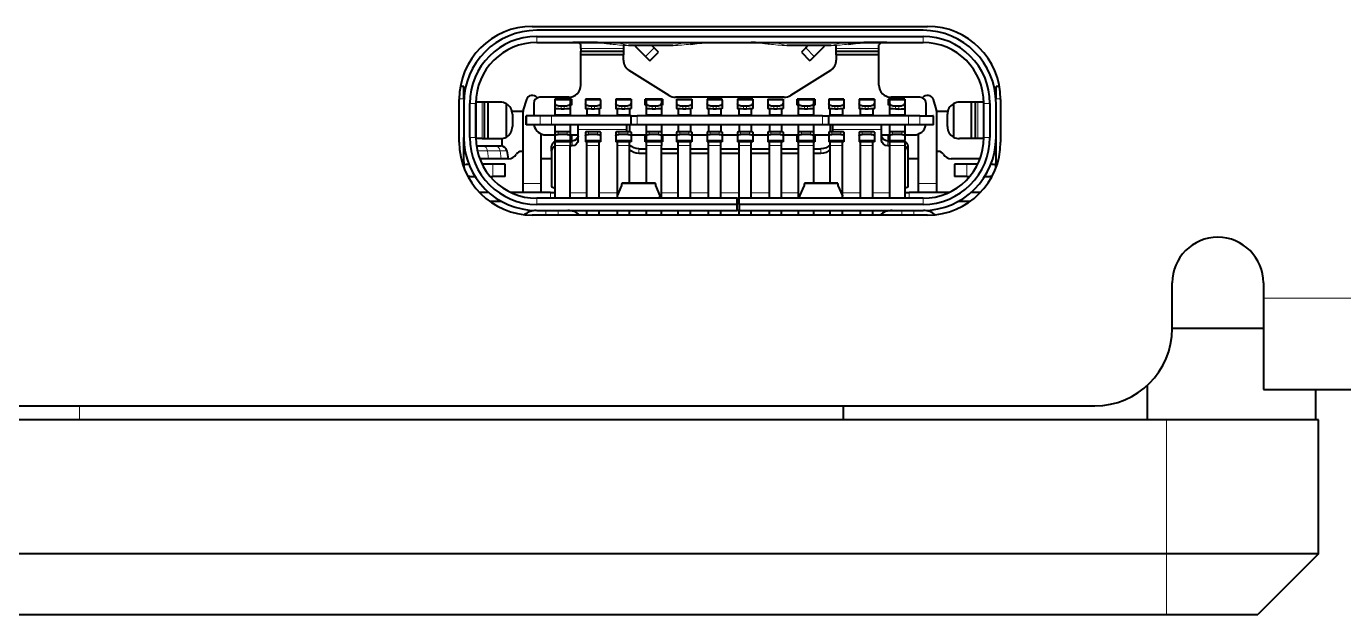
# Model space of a CAD drawing. Header units: millimetres. Extents: x 125 to 285, y 96 to 124.
# Drawn here: x 236.66 to 258.32, y 96.68 to 106.34 of the extents above; entities that cross this region are included whole.
import ezdxf

# ---------------------------------------------------------------- set-up
doc = ezdxf.new("R2010")
doc.units = ezdxf.units.MM
doc.header["$LTSCALE"] = 12.7
doc.layers.add('TANGENT_LINES', color=7, linetype='Continuous', lineweight=15)
doc.layers.add('Visible', color=7, linetype='Continuous', lineweight=40)

msp = doc.modelspace()

# ---------------------------------------------------------------- linework, layer by layer
at = {"layer": 'TANGENT_LINES'}
for p, q in [((245.051, 106.18), (245.051, 106.08)), ((251.401, 106.08), (251.401, 106.18)), ((246.476, 105.98), (245.776, 105.98)), ((246.555, 106.032), (246.365, 106.08)), ((247.486, 106.08), (246.365, 106.08)), ((247.296, 106.032), (246.555, 106.032)), ((246.838, 105.851), (246.979, 105.992)), ((247.486, 106.08), (247.296, 106.032)), ((247.486, 106.08), (247.486, 106.08)), ((247.577, 106.054), (247.578, 106.055)), ((247.577, 106.054), (247.577, 106.054)), ((249.155, 106.032), (248.965, 106.08)), ((250.086, 106.08), (248.965, 106.08)), ((249.896, 106.032), (249.155, 106.032)), ((249.472, 105.992), (249.613, 105.851)), ((250.086, 106.08), (249.896, 106.032)), ((250.676, 105.98), (249.976, 105.98)), ((250.086, 106.08), (250.086, 106.08)), ((250.177, 106.054), (250.178, 106.055)), ((250.177, 106.054), (250.177, 106.054)), ((243.851, 105.156), (243.777, 105.156)), ((244.051, 105.08), (243.951, 105.08)), ((244.151, 105.1), (244.151, 104.5)), ((245.351, 105.131), (245.601, 105.131)), ((245.451, 104.987), (245.451, 105.032)), ((245.501, 105.032), (245.501, 104.987)), ((245.851, 105.131), (246.101, 105.131)), ((245.951, 104.987), (245.951, 105.032)), ((246.001, 105.032), (246.001, 104.987)), ((246.351, 105.131), (246.601, 105.131)), ((246.451, 104.987), (246.451, 105.032)), ((246.501, 105.032), (246.501, 104.987)), ((246.851, 105.131), (247.101, 105.131)), ((246.951, 104.987), (246.951, 105.032)), ((247.001, 105.032), (247.001, 104.987)), ((247.351, 105.131), (247.601, 105.131)), ((247.451, 104.987), (247.451, 105.032)), ((247.501, 105.032), (247.501, 104.987)), ((247.851, 105.131), (248.101, 105.131)), ((247.951, 104.987), (247.951, 105.032)), ((248.001, 105.032), (248.001, 104.987)), ((248.351, 105.131), (248.601, 105.131)), ((248.451, 104.987), (248.451, 105.032)), ((248.501, 105.032), (248.501, 104.987)), ((248.851, 105.131), (249.101, 105.131)), ((248.951, 104.987), (248.951, 105.032)), ((249.001, 105.032), (249.001, 104.987)), ((249.351, 105.131), (249.601, 105.131)), ((249.451, 104.987), (249.451, 105.032)), ((249.501, 105.032), (249.501, 104.987)), ((249.851, 105.131), (250.101, 105.131)), ((249.951, 104.987), (249.951, 105.032)), ((250.001, 105.032), (250.001, 104.987)), ((250.351, 105.131), (250.601, 105.131)), ((250.451, 104.987), (250.451, 105.032)), ((250.501, 105.032), (250.501, 104.987)), ((250.851, 105.131), (251.101, 105.131)), ((250.951, 104.987), (250.951, 105.032)), ((251.001, 105.032), (251.001, 104.987)), ((252.301, 104.5), (252.301, 105.1)), ((252.501, 105.08), (252.401, 105.08)), ((252.677, 105.156), (252.601, 105.156)), ((244.89, 104.725), (244.89, 104.875)), ((245.105, 104.725), (245.105, 104.875)), ((245.291, 104.725), (245.291, 104.875)), ((245.601, 104.898), (245.351, 104.898)), ((246.076, 104.898), (245.876, 104.898)), ((246.576, 104.898), (246.376, 104.898)), ((246.701, 104.875), (246.701, 104.725)), ((247.101, 104.898), (246.851, 104.898)), ((247.576, 104.898), (247.376, 104.898)), ((248.076, 104.898), (247.876, 104.898)), ((248.576, 104.898), (248.376, 104.898)), ((249.076, 104.898), (248.876, 104.898)), ((249.601, 104.898), (249.351, 104.898)), ((249.751, 104.725), (249.751, 104.875)), ((250.076, 104.898), (249.876, 104.898)), ((250.576, 104.898), (250.376, 104.898)), ((251.101, 104.898), (250.851, 104.898)), ((251.16, 104.725), (251.16, 104.875)), ((251.346, 104.725), (251.346, 104.875)), ((251.561, 104.875), (251.561, 104.725)), ((245.401, 104.566), (245.401, 104.611)), ((245.551, 104.611), (245.551, 104.566)), ((246.531, 104.653), (245.731, 104.653)), ((245.901, 104.566), (245.901, 104.611)), ((246.051, 104.611), (246.051, 104.566)), ((246.401, 104.566), (246.401, 104.611)), ((246.551, 104.611), (246.551, 104.566)), ((246.901, 104.566), (246.901, 104.611)), ((247.051, 104.611), (247.051, 104.566)), ((247.401, 104.566), (247.401, 104.611)), ((247.551, 104.611), (247.551, 104.566)), ((247.901, 104.566), (247.901, 104.611)), ((248.051, 104.611), (248.051, 104.566)), ((248.401, 104.566), (248.401, 104.611)), ((248.551, 104.611), (248.551, 104.566)), ((248.901, 104.566), (248.901, 104.611)), ((249.051, 104.611), (249.051, 104.566)), ((249.401, 104.566), (249.401, 104.611)), ((249.551, 104.611), (249.551, 104.566)), ((249.901, 104.566), (249.901, 104.611)), ((250.721, 104.653), (249.921, 104.653)), ((250.051, 104.611), (250.051, 104.566)), ((250.401, 104.566), (250.401, 104.611)), ((250.551, 104.611), (250.551, 104.566)), ((250.901, 104.566), (250.901, 104.611)), ((251.051, 104.611), (251.051, 104.566)), ((243.951, 104.52), (244.051, 104.52)), ((245.601, 104.473), (245.351, 104.473)), ((245.601, 104.385), (245.351, 104.385)), ((245.631, 104.383), (245.631, 104.46)), ((246.101, 104.473), (245.851, 104.473)), ((246.076, 104.385), (245.876, 104.385)), ((246.601, 104.473), (246.351, 104.473)), ((246.576, 104.385), (246.376, 104.385)), ((247.101, 104.473), (246.851, 104.473)), ((247.101, 104.385), (246.851, 104.385)), ((247.601, 104.473), (247.351, 104.473)), ((247.576, 104.385), (247.376, 104.385)), ((248.101, 104.473), (247.851, 104.473)), ((248.076, 104.385), (247.876, 104.385)), ((248.601, 104.473), (248.351, 104.473)), ((248.576, 104.385), (248.376, 104.385)), ((249.101, 104.473), (248.851, 104.473)), ((249.076, 104.385), (248.876, 104.385)), ((249.601, 104.473), (249.351, 104.473)), ((249.601, 104.385), (249.351, 104.385)), ((250.101, 104.473), (249.851, 104.473)), ((250.076, 104.385), (249.876, 104.385)), ((250.601, 104.473), (250.351, 104.473)), ((250.576, 104.385), (250.376, 104.385)), ((250.821, 104.46), (250.821, 104.383)), ((251.101, 104.473), (250.851, 104.473)), ((251.101, 104.385), (250.851, 104.385)), ((252.401, 104.52), (252.501, 104.52)), ((243.871, 104.298), (243.851, 104.298)), ((244.241, 104.298), (244.085, 104.298)), ((244.449, 104.298), (244.241, 104.298)), ((244.241, 104.298), (244.257, 104.171)), ((244.561, 104.298), (244.449, 104.298)), ((244.449, 104.298), (244.464, 104.171)), ((246.731, 104.335), (246.731, 104.257)), ((249.721, 104.257), (249.721, 104.335)), ((244.331, 103.88), (244.331, 104.08)), ((252.121, 104.08), (252.121, 103.88)), ((244.826, 103.765), (245.126, 103.765)), ((246.451, 103.76), (247.001, 103.76)), ((249.451, 103.76), (250.001, 103.76)), ((251.326, 103.765), (251.626, 103.765)), ((245.051, 103.52), (245.051, 103.42)), ((245.276, 103.52), (245.276, 103.615)), ((245.601, 103.61), (245.876, 103.61)), ((246.076, 103.61), (246.376, 103.61)), ((246.376, 103.529), (247.076, 103.529)), ((247.101, 103.61), (247.376, 103.61)), ((247.576, 103.61), (247.876, 103.61)), ((248.076, 103.61), (248.376, 103.61)), ((248.576, 103.61), (248.876, 103.61)), ((249.076, 103.61), (249.351, 103.61)), ((250.076, 103.529), (249.376, 103.529)), ((250.076, 103.61), (250.376, 103.61)), ((250.576, 103.61), (250.851, 103.61)), ((251.176, 103.615), (251.176, 103.52)), ((251.401, 103.42), (251.401, 103.52)), ((245.201, 103.32), (245.201, 103.245)), ((245.401, 103.32), (245.401, 103.245)), ((245.601, 103.319), (245.581, 103.319)), ((245.876, 103.319), (246.076, 103.319)), ((246.376, 103.319), (246.576, 103.319)), ((247.101, 103.319), (246.851, 103.319)), ((247.376, 103.319), (247.576, 103.319)), ((247.876, 103.319), (248.076, 103.319)), ((248.376, 103.319), (248.576, 103.319)), ((248.876, 103.319), (249.076, 103.319)), ((249.601, 103.319), (249.351, 103.319)), ((249.876, 103.319), (250.076, 103.319)), ((250.376, 103.319), (250.576, 103.319)), ((250.87, 103.319), (250.851, 103.319)), ((251.051, 103.32), (251.051, 103.245)), ((251.251, 103.32), (251.251, 103.245)), ((244.972, 103.245), (245.201, 103.245)), ((245.201, 103.245), (245.401, 103.245)), ((245.401, 103.245), (245.758, 103.245)), ((250.693, 103.245), (251.051, 103.245)), ((251.051, 103.245), (251.251, 103.245)), ((251.251, 103.245), (251.504, 103.245)), ((264.947, 101.88), (256.997, 101.88)), ((237.532, 99.88), (237.532, 100.11)), ((255.403, 97.68), (255.403, 99.88)), ((255.403, 97.68), (255.403, 96.68))]:
    msp.add_line(p, q, dxfattribs=at)
at = {"layer": 'TANGENT_LINES', "flags": 128}
for points in [[(247.578, 106.055), (247.578, 106.055), (247.578, 106.055), (247.578, 106.055), (247.578, 106.055), (247.592, 106.068), (247.581, 106.074), (247.558, 106.077), (247.527, 106.079), (247.508, 106.079), (247.497, 106.08), (247.492, 106.08), (247.486, 106.08)], [(250.178, 106.055), (250.178, 106.055), (250.178, 106.055), (250.178, 106.055), (250.178, 106.055), (250.192, 106.068), (250.181, 106.074), (250.158, 106.077), (250.127, 106.079), (250.108, 106.079), (250.097, 106.08), (250.092, 106.08), (250.086, 106.08)]]:
    msp.add_lwpolyline(points, dxfattribs=at)
at = {"layer": 'TANGENT_LINES'}
for centre, major_axis, ratio, start_param, end_param in [((246.555, 107.731), (-0.412, -1.649), 0.994165, 0.078483, 0.24636), ((245.33, 106.339), (1.23, -0.309), 0.004145, 6.266743, 6.374704), ((248.519, 106.338), (1.228, 0.308), 0.004155, 3.049975, 3.158135), ((249.155, 107.731), (-0.412, -1.649), 0.994165, 0.078483, 0.24636), ((247.93, 106.339), (1.23, -0.309), 0.004145, 6.266743, 6.374704), ((251.119, 106.338), (1.228, 0.308), 0.004155, 3.049975, 3.158135)]:
    msp.add_ellipse(centre, major_axis=major_axis, ratio=ratio, start_param=start_param, end_param=end_param, dxfattribs=at)
at = {"layer": 'TANGENT_LINES', "extrusion": (0, 0, -1)}
for centre, major_axis, ratio, start_param, end_param in [((246.365, 104.28), (0, 1.8), 0.000023, 6.256876, 6.283185), ((247.296, 107.731), (0.421, -1.647), 0.994155, 0.083534, 0.25141), ((247.877, 104.28), (0, 1.8), 0.998707, 6.116018, 6.283184), ((248.965, 104.28), (0, 1.8), 0.000023, 6.256876, 6.283185), ((249.896, 107.731), (0.421, -1.647), 0.994155, 0.083534, 0.25141), ((250.477, 104.28), (0, 1.8), 0.998707, 6.116018, 6.283184), ((244.172, 104.28), (0, 0.1), 0.707107, 0, 1.396263), ((244.379, 104.28), (0, 0.1), 0.707107, 0, 1.396263)]:
    msp.add_ellipse(centre, major_axis=major_axis, ratio=ratio, start_param=start_param, end_param=end_param, dxfattribs=at)
at = {"layer": 'TANGENT_LINES'}
for points in [[(246.365, 106.08), (246.363, 106.08), (246.358, 106.08), (246.351, 106.08), (246.34, 106.079), (246.326, 106.079), (246.305, 106.078), (246.293, 106.077), (246.283, 106.076), (246.278, 106.075), (246.274, 106.075), (246.27, 106.074), (246.266, 106.073), (246.263, 106.072), (246.261, 106.07), (246.26, 106.069), (246.258, 106.068), (246.259, 106.063), (246.264, 106.059), (246.27, 106.057), (246.273, 106.055)], [(248.965, 106.08), (248.963, 106.08), (248.958, 106.08), (248.951, 106.08), (248.94, 106.079), (248.926, 106.079), (248.905, 106.078), (248.893, 106.077), (248.883, 106.076), (248.878, 106.075), (248.874, 106.075), (248.87, 106.074), (248.866, 106.073), (248.863, 106.072), (248.861, 106.07), (248.86, 106.069), (248.858, 106.068), (248.859, 106.063), (248.864, 106.059), (248.87, 106.057), (248.873, 106.055)]]:
    msp.add_open_spline(points, degree=3, knots=[0, 0, 0, 0, 0.059442, 0.116138, 0.18753, 0.270523, 0.372751, 0.450492, 0.51718, 0.566552, 0.613187, 0.656948, 0.699791, 0.738866, 0.774029, 0.805349, 0.833548, 0.876236, 0.931335, 1, 1, 1, 1], dxfattribs=at)
at = {"layer": 'Visible'}
for p, q in [((244.977, 106.345), (251.477, 106.345)), ((251.401, 106.28), (245.051, 106.28)), ((245.051, 106.18), (251.401, 106.18)), ((245.051, 106.08), (251.401, 106.08)), ((246.025, 106.079), (245.657, 106.079)), ((245.776, 105.98), (245.776, 106.044)), ((245.776, 105.98), (245.776, 105.937)), ((245.776, 105.937), (246.476, 105.937)), ((245.776, 105.877), (245.776, 105.937)), ((246.273, 106.055), (246.274, 106.054)), ((246.476, 106.039), (246.476, 105.98)), ((246.476, 105.98), (246.476, 105.937)), ((246.476, 105.937), (246.476, 105.877)), ((247.291, 106.03), (246.56, 106.03)), ((246.667, 106.022), (246.838, 105.851)), ((246.908, 105.78), (247.05, 105.922)), ((246.979, 105.992), (246.941, 106.03)), ((247.05, 105.922), (246.979, 105.992)), ((247.578, 106.055), (247.577, 106.054)), ((248.873, 106.055), (248.874, 106.054)), ((249.891, 106.03), (249.16, 106.03)), ((249.472, 105.992), (249.401, 105.922)), ((249.401, 105.922), (249.543, 105.78)), ((249.51, 106.03), (249.472, 105.992)), ((249.613, 105.851), (249.784, 106.022)), ((249.976, 105.98), (249.976, 106.038)), ((249.976, 105.937), (249.976, 105.98)), ((249.976, 105.877), (249.976, 105.937)), ((249.976, 105.937), (250.676, 105.937)), ((250.178, 106.055), (250.177, 106.054)), ((250.794, 106.079), (250.429, 106.079)), ((250.676, 105.98), (250.676, 106.044)), ((250.676, 105.937), (250.676, 105.98)), ((250.676, 105.877), (250.676, 105.937)), ((246.476, 105.877), (245.776, 105.877)), ((245.776, 105.38), (245.776, 105.877)), ((246.476, 105.791), (246.476, 105.877)), ((246.838, 105.851), (246.908, 105.78)), ((249.613, 105.851), (249.543, 105.78)), ((249.976, 105.877), (249.976, 105.791)), ((250.676, 105.877), (249.976, 105.877)), ((250.676, 105.38), (250.676, 105.877)), ((247.227, 105.211), (246.57, 105.621)), ((249.882, 105.621), (249.224, 105.211)), ((243.851, 105.356), (243.796, 105.356)), ((243.851, 105.156), (243.851, 105.356)), ((252.658, 105.356), (252.601, 105.356)), ((252.601, 105.156), (252.601, 105.356)), ((243.777, 104.445), (243.777, 105.145)), ((243.851, 105.08), (243.851, 104.52)), ((243.951, 104.52), (243.951, 105.08)), ((244.051, 105.1), (244.051, 104.5)), ((244.051, 105.1), (244.051, 105.1)), ((244.151, 105.1), (244.051, 105.1)), ((244.051, 104.52), (244.051, 105.08)), ((244.194, 105.1), (244.151, 105.1)), ((244.254, 105.1), (244.194, 105.1)), ((244.194, 104.5), (244.194, 105.1)), ((244.451, 105.1), (244.254, 105.1)), ((244.254, 104.5), (244.254, 105.1)), ((244.551, 104.527), (244.551, 105.073)), ((244.88, 105.141), (244.83, 104.974)), ((245.001, 105.08), (245.001, 104.875)), ((245.576, 105.18), (245.101, 105.18)), ((245.601, 105.15), (245.351, 105.15)), ((245.351, 105.15), (245.351, 105.131)), ((245.351, 105.131), (245.351, 105.075)), ((245.351, 105.075), (245.351, 104.993)), ((245.501, 105.032), (245.451, 105.032)), ((245.621, 105.15), (245.601, 105.15)), ((245.601, 105.131), (245.601, 105.15)), ((245.601, 105.131), (245.601, 105.075)), ((245.601, 105.075), (245.601, 104.993)), ((245.621, 105.05), (245.601, 105.05)), ((245.621, 105.15), (245.621, 105.05)), ((246.101, 105.15), (245.851, 105.15)), ((245.851, 105.15), (245.851, 105.131)), ((245.851, 105.131), (245.851, 105.075)), ((245.851, 105.075), (245.851, 104.993)), ((246.001, 105.032), (245.951, 105.032)), ((246.101, 105.131), (246.101, 105.15)), ((246.101, 105.131), (246.101, 105.075)), ((246.101, 105.075), (246.101, 104.993)), ((246.601, 105.15), (246.351, 105.15)), ((246.351, 105.15), (246.351, 105.131)), ((246.351, 105.131), (246.351, 105.075)), ((246.351, 105.075), (246.351, 104.993)), ((246.501, 105.032), (246.451, 105.032)), ((246.601, 105.15), (246.601, 105.131)), ((246.601, 105.131), (246.601, 105.075)), ((246.601, 105.075), (246.601, 104.993)), ((246.831, 105.05), (246.831, 105.15)), ((246.851, 105.15), (246.831, 105.15)), ((246.851, 105.05), (246.831, 105.05)), ((247.101, 105.15), (246.851, 105.15)), ((246.851, 105.15), (246.851, 105.131)), ((246.851, 105.131), (246.851, 105.075)), ((246.851, 105.075), (246.851, 104.993)), ((247.001, 105.032), (246.951, 105.032)), ((247.121, 105.15), (247.101, 105.15)), ((247.101, 105.131), (247.101, 105.15)), ((247.101, 105.131), (247.101, 105.075)), ((247.101, 105.075), (247.101, 104.993)), ((247.121, 105.05), (247.101, 105.05)), ((247.121, 105.15), (247.121, 105.05)), ((249.118, 105.18), (247.333, 105.18)), ((247.351, 105.15), (247.601, 105.15)), ((247.351, 105.15), (247.351, 105.131)), ((247.351, 105.131), (247.351, 105.075)), ((247.351, 105.075), (247.351, 104.993)), ((247.501, 105.032), (247.451, 105.032)), ((247.601, 105.15), (247.601, 105.131)), ((247.601, 105.131), (247.601, 105.075)), ((247.601, 105.075), (247.601, 104.993)), ((248.101, 105.15), (247.851, 105.15)), ((247.851, 105.15), (247.851, 105.131)), ((247.851, 105.131), (247.851, 105.075)), ((247.851, 105.075), (247.851, 104.993)), ((248.001, 105.032), (247.951, 105.032)), ((248.101, 105.131), (248.101, 105.15)), ((248.101, 105.131), (248.101, 105.075)), ((248.101, 105.075), (248.101, 104.993)), ((248.601, 105.15), (248.351, 105.15)), ((248.351, 105.15), (248.351, 105.131)), ((248.351, 105.131), (248.351, 105.075)), ((248.351, 105.075), (248.351, 104.993)), ((248.501, 105.032), (248.451, 105.032)), ((248.601, 105.15), (248.601, 105.131)), ((248.601, 105.131), (248.601, 105.075)), ((248.601, 105.075), (248.601, 104.993)), ((248.851, 105.15), (249.101, 105.15)), ((248.851, 105.15), (248.851, 105.131)), ((248.851, 105.131), (248.851, 105.075)), ((248.851, 105.075), (248.851, 104.993)), ((249.001, 105.032), (248.951, 105.032)), ((249.101, 105.15), (249.101, 105.131)), ((249.101, 105.131), (249.101, 105.075)), ((249.101, 105.075), (249.101, 104.993)), ((249.331, 105.05), (249.331, 105.15)), ((249.351, 105.15), (249.331, 105.15)), ((249.351, 105.05), (249.331, 105.05)), ((249.601, 105.15), (249.351, 105.15)), ((249.351, 105.15), (249.351, 105.131)), ((249.351, 105.131), (249.351, 105.075)), ((249.351, 105.075), (249.351, 104.993)), ((249.501, 105.032), (249.451, 105.032)), ((249.621, 105.15), (249.601, 105.15)), ((249.601, 105.131), (249.601, 105.15)), ((249.601, 105.131), (249.601, 105.075)), ((249.601, 105.075), (249.601, 104.993)), ((249.621, 105.05), (249.601, 105.05)), ((249.621, 105.15), (249.621, 105.05)), ((250.101, 105.15), (249.851, 105.15)), ((249.851, 105.15), (249.851, 105.131)), ((249.851, 105.131), (249.851, 105.075)), ((249.851, 105.075), (249.851, 104.993)), ((250.001, 105.032), (249.951, 105.032)), ((250.101, 105.15), (250.101, 105.131)), ((250.101, 105.131), (250.101, 105.075)), ((250.101, 105.075), (250.101, 104.993)), ((250.601, 105.15), (250.351, 105.15)), ((250.351, 105.15), (250.351, 105.131)), ((250.351, 105.131), (250.351, 105.075)), ((250.351, 105.075), (250.351, 104.993)), ((250.501, 105.032), (250.451, 105.032)), ((250.601, 105.15), (250.601, 105.131)), ((250.601, 105.131), (250.601, 105.075)), ((250.601, 105.075), (250.601, 104.993)), ((250.831, 105.05), (250.831, 105.15)), ((250.851, 105.15), (250.831, 105.15)), ((250.851, 105.05), (250.831, 105.05)), ((251.101, 105.15), (250.851, 105.15)), ((250.851, 105.15), (250.851, 105.131)), ((250.851, 105.131), (250.851, 105.075)), ((250.851, 105.075), (250.851, 104.993)), ((251.351, 105.18), (250.876, 105.18)), ((251.001, 105.032), (250.951, 105.032)), ((251.101, 105.15), (251.101, 105.131)), ((251.101, 105.131), (251.101, 105.075)), ((251.101, 105.075), (251.101, 104.993)), ((251.451, 104.875), (251.451, 105.08)), ((251.621, 104.974), (251.571, 105.141)), ((251.901, 105.073), (251.901, 104.527)), ((252.198, 105.1), (252.001, 105.1)), ((252.258, 105.1), (252.198, 105.1)), ((252.198, 104.5), (252.198, 105.1)), ((252.301, 105.1), (252.258, 105.1)), ((252.258, 105.1), (252.258, 104.5)), ((252.4, 105.1), (252.301, 105.1)), ((252.4, 104.5), (252.4, 105.1)), ((252.4, 105.1), (252.4, 105.1)), ((252.401, 104.52), (252.401, 105.08)), ((252.501, 105.08), (252.501, 104.52)), ((252.601, 104.52), (252.601, 105.08)), ((252.677, 105.145), (252.677, 104.445)), ((244.644, 104.95), (244.826, 104.95)), ((244.651, 104.9), (244.651, 104.7)), ((244.826, 103.765), (244.826, 104.945)), ((244.876, 104.725), (244.876, 104.875)), ((244.89, 104.875), (244.876, 104.875)), ((245.105, 104.875), (244.89, 104.875)), ((245.291, 104.875), (245.105, 104.875)), ((246.601, 104.875), (245.291, 104.875)), ((245.351, 104.993), (245.351, 104.898)), ((245.351, 104.898), (245.351, 104.875)), ((245.501, 104.987), (245.451, 104.987)), ((245.601, 104.993), (245.601, 104.898)), ((245.601, 104.898), (245.601, 104.875)), ((245.876, 104.989), (245.876, 104.898)), ((245.876, 104.898), (245.876, 104.875)), ((246.001, 104.987), (245.951, 104.987)), ((246.076, 104.989), (246.076, 104.898)), ((246.076, 104.898), (246.076, 104.875)), ((246.376, 104.898), (246.376, 104.989)), ((246.376, 104.898), (246.376, 104.875)), ((246.501, 104.987), (246.451, 104.987)), ((246.576, 104.989), (246.576, 104.898)), ((246.576, 104.898), (246.576, 104.875)), ((246.601, 104.725), (246.601, 104.875)), ((246.601, 104.875), (246.701, 104.875)), ((249.751, 104.875), (246.701, 104.875)), ((246.851, 104.993), (246.851, 104.898)), ((246.851, 104.898), (246.851, 104.875)), ((247.001, 104.987), (246.951, 104.987)), ((247.101, 104.993), (247.101, 104.898)), ((247.101, 104.898), (247.101, 104.875)), ((247.376, 104.989), (247.376, 104.898)), ((247.376, 104.898), (247.376, 104.875)), ((247.501, 104.987), (247.451, 104.987)), ((247.576, 104.989), (247.576, 104.898)), ((247.576, 104.898), (247.576, 104.875)), ((247.876, 104.989), (247.876, 104.898)), ((247.876, 104.898), (247.876, 104.875)), ((248.001, 104.987), (247.951, 104.987)), ((248.076, 104.989), (248.076, 104.898)), ((248.076, 104.898), (248.076, 104.875)), ((248.376, 104.898), (248.376, 104.989)), ((248.376, 104.898), (248.376, 104.875)), ((248.501, 104.987), (248.451, 104.987)), ((248.576, 104.989), (248.576, 104.898)), ((248.576, 104.898), (248.576, 104.875)), ((248.876, 104.989), (248.876, 104.898)), ((248.876, 104.898), (248.876, 104.875)), ((249.001, 104.987), (248.951, 104.987)), ((249.076, 104.989), (249.076, 104.898)), ((249.076, 104.898), (249.076, 104.875)), ((249.351, 104.993), (249.351, 104.898)), ((249.351, 104.898), (249.351, 104.875)), ((249.501, 104.987), (249.451, 104.987)), ((249.601, 104.993), (249.601, 104.898)), ((249.601, 104.898), (249.601, 104.875)), ((249.751, 104.875), (249.851, 104.875)), ((251.16, 104.875), (249.851, 104.875)), ((249.851, 104.725), (249.851, 104.875)), ((249.876, 104.898), (249.876, 104.989)), ((249.876, 104.898), (249.876, 104.875)), ((250.001, 104.987), (249.951, 104.987)), ((250.076, 104.989), (250.076, 104.898)), ((250.076, 104.898), (250.076, 104.875)), ((250.376, 104.898), (250.376, 104.989)), ((250.376, 104.898), (250.376, 104.875)), ((250.501, 104.987), (250.451, 104.987)), ((250.576, 104.989), (250.576, 104.898)), ((250.576, 104.898), (250.576, 104.875)), ((250.851, 104.993), (250.851, 104.898)), ((250.851, 104.898), (250.851, 104.875)), ((251.001, 104.987), (250.951, 104.987)), ((251.101, 104.993), (251.101, 104.898)), ((251.101, 104.898), (251.101, 104.875)), ((251.346, 104.875), (251.16, 104.875)), ((251.346, 104.875), (251.561, 104.875)), ((251.576, 104.875), (251.561, 104.875)), ((251.576, 104.725), (251.576, 104.875)), ((251.625, 104.95), (251.807, 104.95)), ((251.626, 103.765), (251.626, 104.945)), ((251.801, 104.7), (251.801, 104.9)), ((244.89, 104.725), (244.876, 104.725)), ((245.105, 104.725), (244.89, 104.725)), ((245.291, 104.725), (245.105, 104.725)), ((246.601, 104.725), (245.291, 104.725)), ((245.351, 104.725), (245.351, 104.608)), ((245.351, 104.608), (245.351, 104.544)), ((245.551, 104.611), (245.401, 104.611)), ((245.601, 104.725), (245.601, 104.608)), ((245.601, 104.608), (245.601, 104.544)), ((245.731, 104.653), (245.731, 104.725)), ((245.731, 104.468), (245.731, 104.653)), ((245.851, 104.608), (245.851, 104.544)), ((246.051, 104.611), (245.901, 104.611)), ((246.101, 104.608), (246.101, 104.544)), ((246.351, 104.608), (246.351, 104.544)), ((246.551, 104.611), (246.401, 104.611)), ((246.531, 104.653), (246.531, 104.725)), ((246.531, 104.611), (246.531, 104.653)), ((246.576, 104.725), (246.576, 104.611)), ((246.701, 104.725), (246.601, 104.725)), ((246.601, 104.608), (246.601, 104.544)), ((249.751, 104.725), (246.701, 104.725)), ((246.851, 104.725), (246.851, 104.608)), ((246.851, 104.608), (246.851, 104.544)), ((247.051, 104.611), (246.901, 104.611)), ((247.101, 104.725), (247.101, 104.608)), ((247.101, 104.608), (247.101, 104.544)), ((247.351, 104.608), (247.351, 104.544)), ((247.376, 104.725), (247.376, 104.611)), ((247.551, 104.611), (247.401, 104.611)), ((247.576, 104.725), (247.576, 104.611)), ((247.601, 104.608), (247.601, 104.544)), ((247.851, 104.608), (247.851, 104.544)), ((247.876, 104.725), (247.876, 104.611)), ((248.051, 104.611), (247.901, 104.611)), ((248.076, 104.725), (248.076, 104.611)), ((248.101, 104.608), (248.101, 104.544)), ((248.351, 104.608), (248.351, 104.544)), ((248.376, 104.725), (248.376, 104.611)), ((248.551, 104.611), (248.401, 104.611)), ((248.576, 104.725), (248.576, 104.611)), ((248.601, 104.608), (248.601, 104.544)), ((248.851, 104.608), (248.851, 104.544)), ((248.876, 104.725), (248.876, 104.611)), ((249.051, 104.611), (248.901, 104.611)), ((249.076, 104.725), (249.076, 104.611)), ((249.101, 104.608), (249.101, 104.544)), ((249.351, 104.725), (249.351, 104.608)), ((249.351, 104.608), (249.351, 104.544)), ((249.551, 104.611), (249.401, 104.611)), ((249.601, 104.725), (249.601, 104.608)), ((249.601, 104.608), (249.601, 104.544)), ((249.851, 104.725), (249.751, 104.725)), ((251.16, 104.725), (249.851, 104.725)), ((249.851, 104.608), (249.851, 104.544)), ((249.876, 104.725), (249.876, 104.611)), ((250.051, 104.611), (249.901, 104.611)), ((249.921, 104.653), (249.921, 104.725)), ((249.921, 104.611), (249.921, 104.653)), ((250.101, 104.608), (250.101, 104.544)), ((250.351, 104.608), (250.351, 104.544)), ((250.551, 104.611), (250.401, 104.611)), ((250.601, 104.608), (250.601, 104.544)), ((250.721, 104.653), (250.721, 104.725)), ((250.721, 104.468), (250.721, 104.653)), ((250.851, 104.725), (250.851, 104.608)), ((250.851, 104.608), (250.851, 104.544)), ((251.051, 104.611), (250.901, 104.611)), ((251.101, 104.725), (251.101, 104.608)), ((251.101, 104.608), (251.101, 104.544)), ((251.346, 104.725), (251.16, 104.725)), ((251.561, 104.725), (251.346, 104.725)), ((251.576, 104.725), (251.561, 104.725)), ((243.851, 104.12), (243.851, 104.52)), ((244.151, 104.5), (244.051, 104.5)), ((244.051, 104.5), (244.051, 104.5)), ((244.151, 104.5), (244.194, 104.5)), ((244.194, 104.5), (244.254, 104.5)), ((244.254, 104.5), (244.451, 104.5)), ((244.476, 104.502), (244.476, 104.379)), ((245.126, 103.765), (245.126, 104.576)), ((245.201, 104.561), (245.351, 104.561)), ((245.351, 104.544), (245.351, 104.473)), ((245.351, 104.473), (245.351, 104.45)), ((245.601, 104.45), (245.351, 104.45)), ((245.351, 104.45), (245.351, 104.385)), ((245.351, 104.385), (245.351, 103.52)), ((245.551, 104.566), (245.401, 104.566)), ((245.601, 104.561), (245.731, 104.561)), ((245.621, 104.55), (245.601, 104.55)), ((245.601, 104.544), (245.601, 104.473)), ((245.601, 104.473), (245.601, 104.45)), ((245.601, 104.45), (245.601, 104.385)), ((245.621, 104.45), (245.601, 104.45)), ((245.601, 103.52), (245.601, 104.385)), ((245.631, 104.383), (245.601, 104.383)), ((245.621, 104.55), (245.621, 104.45)), ((245.621, 104.46), (245.631, 104.46)), ((245.851, 104.544), (245.851, 104.55)), ((245.851, 104.55), (245.851, 104.473)), ((245.851, 104.473), (245.851, 104.45)), ((246.101, 104.45), (245.851, 104.45)), ((245.876, 104.385), (245.876, 104.45)), ((245.876, 103.52), (245.876, 104.385)), ((246.051, 104.566), (245.901, 104.566)), ((246.076, 104.385), (246.076, 104.45)), ((246.076, 103.52), (246.076, 104.385)), ((246.101, 104.544), (246.101, 104.55)), ((246.101, 104.55), (246.101, 104.473)), ((246.101, 104.473), (246.101, 104.45)), ((246.351, 104.544), (246.351, 104.55)), ((246.351, 104.55), (246.351, 104.473)), ((246.351, 104.473), (246.351, 104.45)), ((246.601, 104.45), (246.351, 104.45)), ((246.376, 104.385), (246.376, 104.45)), ((246.376, 103.556), (246.376, 104.385)), ((246.551, 104.566), (246.401, 104.566)), ((246.576, 104.385), (246.576, 104.45)), ((246.576, 103.77), (246.576, 104.385)), ((246.601, 104.561), (246.851, 104.561)), ((246.601, 104.544), (246.601, 104.473)), ((246.601, 104.473), (246.601, 104.45)), ((246.831, 104.45), (246.831, 104.55)), ((246.851, 104.55), (246.831, 104.55)), ((246.851, 104.45), (246.831, 104.45)), ((246.851, 104.544), (246.851, 104.473)), ((246.851, 104.473), (246.851, 104.45)), ((247.101, 104.45), (246.851, 104.45)), ((246.851, 104.45), (246.851, 104.385)), ((246.851, 104.385), (246.851, 103.77)), ((247.051, 104.566), (246.901, 104.566)), ((247.101, 104.561), (247.351, 104.561)), ((247.121, 104.55), (247.101, 104.55)), ((247.101, 104.544), (247.101, 104.473)), ((247.101, 104.473), (247.101, 104.45)), ((247.101, 104.45), (247.101, 104.385)), ((247.121, 104.45), (247.101, 104.45)), ((247.101, 103.52), (247.101, 104.385)), ((247.121, 104.55), (247.121, 104.45)), ((247.351, 104.544), (247.351, 104.55)), ((247.351, 104.55), (247.351, 104.473)), ((247.351, 104.473), (247.351, 104.45)), ((247.601, 104.45), (247.351, 104.45)), ((247.376, 104.385), (247.376, 104.45)), ((247.376, 103.52), (247.376, 104.385)), ((247.551, 104.566), (247.401, 104.566)), ((247.576, 104.385), (247.576, 104.45)), ((247.576, 103.52), (247.576, 104.385)), ((247.601, 104.561), (247.851, 104.561)), ((247.601, 104.544), (247.601, 104.473)), ((247.601, 104.473), (247.601, 104.45)), ((247.851, 104.544), (247.851, 104.55)), ((247.851, 104.55), (247.851, 104.473)), ((247.851, 104.473), (247.851, 104.45)), ((248.101, 104.45), (247.851, 104.45)), ((247.876, 104.385), (247.876, 104.45)), ((247.876, 103.52), (247.876, 104.385)), ((248.051, 104.566), (247.901, 104.566)), ((248.076, 104.385), (248.076, 104.45)), ((248.076, 103.52), (248.076, 104.385)), ((248.101, 104.561), (248.351, 104.561)), ((248.101, 104.544), (248.101, 104.473)), ((248.101, 104.473), (248.101, 104.45)), ((248.351, 104.544), (248.351, 104.55)), ((248.351, 104.55), (248.351, 104.473)), ((248.351, 104.473), (248.351, 104.45)), ((248.601, 104.45), (248.351, 104.45)), ((248.376, 104.385), (248.376, 104.45)), ((248.376, 103.52), (248.376, 104.385)), ((248.551, 104.566), (248.401, 104.566)), ((248.576, 104.385), (248.576, 104.45)), ((248.576, 103.52), (248.576, 104.385)), ((248.601, 104.561), (248.851, 104.561)), ((248.601, 104.544), (248.601, 104.473)), ((248.601, 104.473), (248.601, 104.45)), ((248.851, 104.544), (248.851, 104.55)), ((248.851, 104.55), (248.851, 104.473)), ((248.851, 104.473), (248.851, 104.45)), ((249.101, 104.45), (248.851, 104.45)), ((248.876, 104.385), (248.876, 104.45)), ((248.876, 103.52), (248.876, 104.385)), ((249.051, 104.566), (248.901, 104.566)), ((249.076, 104.385), (249.076, 104.45)), ((249.076, 103.52), (249.076, 104.385)), ((249.101, 104.561), (249.351, 104.561)), ((249.101, 104.544), (249.101, 104.473)), ((249.101, 104.473), (249.101, 104.45)), ((249.331, 104.45), (249.331, 104.55)), ((249.351, 104.55), (249.331, 104.55)), ((249.351, 104.45), (249.331, 104.45)), ((249.351, 104.544), (249.351, 104.473)), ((249.351, 104.473), (249.351, 104.45)), ((249.601, 104.45), (249.351, 104.45)), ((249.351, 104.45), (249.351, 104.385)), ((249.351, 104.385), (249.351, 103.52)), ((249.551, 104.566), (249.401, 104.566)), ((249.601, 104.561), (249.851, 104.561)), ((249.621, 104.55), (249.601, 104.55)), ((249.601, 104.544), (249.601, 104.473)), ((249.601, 104.473), (249.601, 104.45)), ((249.601, 104.45), (249.601, 104.385)), ((249.621, 104.45), (249.601, 104.45)), ((249.601, 104.385), (249.601, 103.77)), ((249.621, 104.55), (249.621, 104.45)), ((249.851, 104.544), (249.851, 104.55)), ((249.851, 104.55), (249.851, 104.473)), ((249.851, 104.473), (249.851, 104.45)), ((250.101, 104.45), (249.851, 104.45)), ((249.876, 104.385), (249.876, 104.45)), ((249.876, 103.77), (249.876, 104.385)), ((250.051, 104.566), (249.901, 104.566)), ((250.076, 104.385), (250.076, 104.45)), ((250.076, 103.556), (250.076, 104.385)), ((250.101, 104.544), (250.101, 104.473)), ((250.101, 104.473), (250.101, 104.45)), ((250.351, 104.544), (250.351, 104.55)), ((250.351, 104.55), (250.351, 104.473)), ((250.351, 104.473), (250.351, 104.45)), ((250.601, 104.45), (250.351, 104.45)), ((250.376, 104.385), (250.376, 104.45)), ((250.376, 103.52), (250.376, 104.385)), ((250.551, 104.566), (250.401, 104.566)), ((250.576, 104.385), (250.576, 104.45)), ((250.576, 103.52), (250.576, 104.385)), ((250.601, 104.544), (250.601, 104.473)), ((250.601, 104.473), (250.601, 104.45)), ((250.721, 104.561), (250.851, 104.561)), ((250.831, 104.46), (250.821, 104.46)), ((250.851, 104.383), (250.821, 104.383)), ((250.831, 104.45), (250.831, 104.55)), ((250.831, 104.55), (250.851, 104.55)), ((250.851, 104.45), (250.831, 104.45)), ((250.851, 104.544), (250.851, 104.473)), ((250.851, 104.473), (250.851, 104.45)), ((251.101, 104.45), (250.851, 104.45)), ((250.851, 104.45), (250.851, 104.385)), ((250.851, 104.385), (250.851, 103.52)), ((251.051, 104.566), (250.901, 104.566)), ((251.101, 104.561), (251.251, 104.561)), ((251.101, 104.544), (251.101, 104.473)), ((251.101, 104.45), (251.101, 104.473)), ((251.101, 104.45), (251.101, 104.385)), ((251.101, 104.385), (251.101, 103.52)), ((251.326, 103.765), (251.326, 104.576)), ((252.198, 104.5), (252.001, 104.5)), ((252.258, 104.5), (252.198, 104.5)), ((252.301, 104.5), (252.258, 104.5)), ((252.4, 104.5), (252.301, 104.5)), ((252.4, 104.5), (252.4, 104.5)), ((252.601, 104.12), (252.601, 104.52)), ((244.063, 104.38), (244.172, 104.38)), ((244.587, 104.171), (244.114, 104.171)), ((244.172, 104.38), (244.379, 104.38)), ((244.379, 104.38), (244.462, 104.38)), ((244.561, 104.298), (244.583, 104.171)), ((244.826, 104.291), (244.801, 104.291)), ((245.296, 104.171), (245.126, 104.171)), ((245.296, 104.297), (245.296, 104.374)), ((245.296, 104.297), (245.296, 103.709)), ((246.731, 104.335), (246.851, 104.335)), ((246.851, 104.257), (246.731, 104.257)), ((247.101, 104.335), (247.376, 104.335)), ((247.376, 104.257), (247.101, 104.257)), ((247.576, 104.335), (247.876, 104.335)), ((247.876, 104.257), (247.576, 104.257)), ((248.076, 104.335), (248.376, 104.335)), ((248.376, 104.257), (248.076, 104.257)), ((248.576, 104.335), (248.876, 104.335)), ((248.876, 104.257), (248.576, 104.257)), ((249.076, 104.335), (249.351, 104.335)), ((249.351, 104.257), (249.076, 104.257)), ((249.601, 104.335), (249.721, 104.335)), ((249.721, 104.257), (249.601, 104.257)), ((251.156, 104.297), (251.156, 104.374)), ((251.156, 103.709), (251.156, 104.297)), ((251.326, 104.171), (251.156, 104.171)), ((251.651, 104.291), (251.626, 104.291)), ((252.338, 104.171), (251.864, 104.171)), ((244.331, 104.08), (244.153, 104.08)), ((244.531, 104.08), (244.331, 104.08)), ((244.531, 103.88), (244.531, 104.08)), ((251.921, 104.08), (251.921, 103.88)), ((252.121, 104.08), (251.921, 104.08)), ((252.299, 104.08), (252.121, 104.08)), ((243.951, 103.88), (244.036, 103.88)), ((244.282, 103.88), (244.331, 103.88)), ((244.531, 103.88), (244.331, 103.88)), ((244.826, 103.615), (244.826, 103.765)), ((245.126, 103.615), (245.126, 103.765)), ((246.376, 103.559), (246.45, 103.732)), ((247.001, 103.77), (246.451, 103.77)), ((246.451, 103.77), (246.451, 103.76)), ((246.451, 103.735), (246.451, 103.76)), ((247.001, 103.76), (247.001, 103.77)), ((247.001, 103.76), (247.001, 103.735)), ((247.001, 103.732), (247.075, 103.559)), ((249.376, 103.559), (249.45, 103.732)), ((250.001, 103.77), (249.451, 103.77)), ((249.451, 103.77), (249.451, 103.76)), ((249.451, 103.735), (249.451, 103.76)), ((250.001, 103.76), (250.001, 103.77)), ((250.001, 103.76), (250.001, 103.735)), ((250.001, 103.732), (250.075, 103.559)), ((251.326, 103.615), (251.326, 103.765)), ((251.626, 103.615), (251.626, 103.765)), ((252.121, 103.88), (251.921, 103.88)), ((252.121, 103.88), (252.169, 103.88)), ((252.416, 103.88), (252.501, 103.88)), ((244.263, 103.615), (244.11, 103.615)), ((245.276, 103.615), (244.625, 103.615)), ((248.346, 103.52), (245.051, 103.52)), ((245.276, 103.615), (245.351, 103.615)), ((246.376, 103.529), (246.376, 103.556)), ((246.376, 103.52), (246.376, 103.529)), ((247.076, 103.529), (247.076, 103.556)), ((247.076, 103.52), (247.076, 103.529)), ((248.346, 103.42), (248.346, 103.52)), ((248.346, 103.52), (248.376, 103.52)), ((251.401, 103.52), (248.376, 103.52)), ((248.376, 103.42), (248.376, 103.52)), ((249.376, 103.529), (249.376, 103.556)), ((249.376, 103.52), (249.376, 103.529)), ((250.076, 103.529), (250.076, 103.556)), ((250.076, 103.52), (250.076, 103.529)), ((251.101, 103.615), (251.176, 103.615)), ((251.826, 103.615), (251.176, 103.615)), ((252.344, 103.615), (252.189, 103.615)), ((244.479, 103.465), (244.284, 103.465)), ((248.346, 103.42), (245.051, 103.42)), ((245.051, 103.32), (248.346, 103.32)), ((245.601, 103.319), (245.601, 103.32)), ((245.876, 103.319), (245.876, 103.32)), ((245.876, 103.245), (245.876, 103.319)), ((246.076, 103.319), (246.076, 103.32)), ((246.076, 103.245), (246.076, 103.319)), ((246.376, 103.319), (246.376, 103.32)), ((246.376, 103.245), (246.376, 103.319)), ((246.576, 103.319), (246.576, 103.32)), ((246.576, 103.245), (246.576, 103.319)), ((246.851, 103.32), (246.851, 103.319)), ((246.851, 103.319), (246.851, 103.245)), ((247.101, 103.319), (247.101, 103.32)), ((247.101, 103.245), (247.101, 103.319)), ((247.376, 103.319), (247.376, 103.32)), ((247.376, 103.245), (247.376, 103.319)), ((247.576, 103.319), (247.576, 103.32)), ((247.576, 103.245), (247.576, 103.319)), ((247.876, 103.319), (247.876, 103.32)), ((247.876, 103.245), (247.876, 103.319)), ((248.076, 103.319), (248.076, 103.32)), ((248.076, 103.245), (248.076, 103.319)), ((248.346, 103.32), (248.346, 103.42)), ((248.376, 103.32), (248.346, 103.32)), ((251.401, 103.42), (248.376, 103.42)), ((248.376, 103.42), (248.376, 103.32)), ((248.376, 103.32), (251.401, 103.32)), ((248.376, 103.319), (248.376, 103.32)), ((248.376, 103.245), (248.376, 103.319)), ((248.576, 103.319), (248.576, 103.32)), ((248.576, 103.245), (248.576, 103.319)), ((248.876, 103.319), (248.876, 103.32)), ((248.876, 103.245), (248.876, 103.319)), ((249.076, 103.319), (249.076, 103.32)), ((249.076, 103.245), (249.076, 103.319)), ((249.351, 103.32), (249.351, 103.319)), ((249.351, 103.319), (249.351, 103.245)), ((249.601, 103.32), (249.601, 103.319)), ((249.601, 103.319), (249.601, 103.245)), ((249.876, 103.319), (249.876, 103.32)), ((249.876, 103.245), (249.876, 103.319)), ((250.076, 103.319), (250.076, 103.32)), ((250.076, 103.245), (250.076, 103.319)), ((250.376, 103.319), (250.376, 103.32)), ((250.376, 103.245), (250.376, 103.319)), ((250.576, 103.319), (250.576, 103.32)), ((250.576, 103.245), (250.576, 103.319)), ((250.851, 103.32), (250.851, 103.319)), ((252.17, 103.465), (251.972, 103.465)), ((251.477, 103.245), (244.977, 103.245)), ((255.497, 101.38), (255.497, 102.13)), ((256.997, 102.13), (256.997, 101.88)), ((256.997, 101.88), (256.997, 100.38)), ((256.997, 101.38), (255.497, 101.38)), ((255.091, 99.88), (255.091, 100.449)), ((256.997, 100.38), (264.947, 100.38)), ((257.853, 100.38), (257.853, 99.88)), ((176.74, 100.11), (254.227, 100.11)), ((250.091, 100.11), (250.091, 99.88)), ((255.403, 99.88), (166.52, 99.88)), ((257.903, 99.88), (255.403, 99.88)), ((257.903, 97.68), (257.903, 99.88)), ((255.403, 97.68), (166.506, 97.68)), ((257.903, 97.68), (255.403, 97.68)), ((257.903, 97.68), (256.903, 96.68)), ((150.353, 96.68), (255.403, 96.68)), ((255.403, 96.68), (256.903, 96.68))]:
    msp.add_line(p, q, dxfattribs=at)
for centre, radius, start, end in [((244.977, 105.145), 1.2, 90, 180), ((251.477, 105.145), 1.2, 0, 90), ((245.051, 105.08), 1.2, 90, 180), ((245.051, 105.08), 1.1, 90, 180), ((251.401, 105.08), 1.2, 0, 90), ((251.401, 105.08), 1.1, 0, 90), ((245.051, 105.08), 1, 90, 180), ((246.526, 105.88), 0.2, 45, 48.5904), ((249.926, 105.88), 0.2, 131.4096, 135), ((251.401, 105.08), 1, 360, 90), ((246.676, 105.791), 0.2, 180, 237.9946), ((249.776, 105.791), 0.2, 302.0054, 0), ((245.576, 105.38), 0.2, 270, 0), ((250.876, 105.38), 0.2, 180, 270), ((244.451, 104.9), 0.2, 60, 90), ((244.451, 104.9), 0.2, 0, 60), ((244.976, 105.112), 0.1, 35.4687, 163.3008), ((245.101, 105.08), 0.1, 90, 180), ((247.333, 105.38), 0.2, 237.9946, 270), ((249.118, 105.38), 0.2, 270, 302.0054), ((251.351, 105.08), 0.1, 0, 90), ((251.476, 105.112), 0.1, 16.6992, 144.5313), ((252.001, 104.9), 0.2, 120, 180), ((252.001, 104.9), 0.2, 90, 120), ((244.926, 104.945), 0.1, 163.3008, 180), ((251.526, 104.945), 0.1, 0, 16.6992), ((244.451, 104.7), 0.2, 300, 0), ((245.201, 104.761), 0.2, 190.4393, 270), ((251.251, 104.761), 0.2, 270, 349.5607), ((252.001, 104.7), 0.2, 180, 240), ((244.977, 104.445), 1.2, 180, 270), ((245.051, 104.52), 1.2, 180, 270), ((245.051, 104.52), 1.1, 180, 270), ((245.051, 104.52), 1, 180, 270), ((244.451, 104.7), 0.2, 270, 300), ((251.401, 104.52), 1.2, 270, 0), ((251.401, 104.52), 1.1, 270, 360), ((251.401, 104.52), 1, 270, 360), ((251.477, 104.445), 1.2, 270, 0), ((252.001, 104.7), 0.2, 240, 270), ((244.462, 104.28), 0.1, 10, 90), ((244.587, 104.321), 0.15, 270, 328.6688), ((244.801, 104.191), 0.1, 90, 148.6662), ((251.651, 104.191), 0.1, 31.3338, 90), ((251.864, 104.321), 0.15, 211.3312, 270), ((244.751, 104.12), 0.9, 180, 186.7659), ((243.951, 103.78), 0.3, 93.381, 109.4712), ((252.501, 103.78), 0.3, 70.5288, 86.619), ((251.701, 104.12), 0.9, 352.6165, 0), ((243.951, 103.78), 0.1, 90, 107.4831), ((252.501, 103.78), 0.1, 71.2073, 90), ((245.042, 103.02), 0.3, 90, 129.5226), ((245.56, 103.02), 0.3, 48.5904, 90), ((250.892, 103.02), 0.3, 90, 131.4092), ((251.41, 103.02), 0.3, 50.4067, 90), ((256.247, 102.13), 0.75, 0, 180), ((254.227, 101.38), 1.27, 270, 0)]:
    msp.add_arc(centre, radius, start, end, dxfattribs=at)
for centre, major_axis, ratio, start_param, end_param in [((245.65, 105.85), (-0.016, 0.23), 0.751149, 6.151562, 6.232043), ((245.974, 104.28), (0, 1.8), 0.998696, 6.116019, 6.283186), ((248.574, 104.28), (0, 1.8), 0.998696, 6.116019, 6.283186), ((250.801, 105.85), (-0.016, -0.23), 0.751134, 3.193017, 3.273513), ((251.001, 104.993), (0.1, 0), 0.060095, 4.712389, 6.283185), ((245.401, 104.608), (-0.05, 0), 0.060095, 4.712389, 6.283185), ((245.551, 104.608), (-0.05, 0), 0.060095, 3.141593, 4.712389), ((245.901, 104.608), (-0.05, 0), 0.060095, 4.712389, 6.283185), ((246.051, 104.608), (-0.05, 0), 0.060095, 3.141593, 4.712389), ((246.401, 104.608), (-0.05, 0), 0.060095, 4.712389, 6.283185), ((246.551, 104.608), (-0.05, 0), 0.060095, 3.141593, 4.712389), ((246.901, 104.608), (-0.05, 0), 0.060095, 4.712389, 6.283185), ((247.051, 104.608), (-0.05, 0), 0.060095, 3.141593, 4.712389), ((247.401, 104.608), (-0.05, 0), 0.060095, 4.712389, 6.283185), ((247.551, 104.608), (-0.05, 0), 0.060095, 3.141593, 4.712389), ((247.901, 104.608), (-0.05, 0), 0.060095, 4.712389, 6.283185), ((248.051, 104.608), (-0.05, 0), 0.060095, 3.141593, 4.712389), ((248.401, 104.608), (-0.05, 0), 0.060095, 4.712389, 6.283185), ((248.551, 104.608), (-0.05, 0), 0.060095, 3.141593, 4.712389), ((248.901, 104.608), (-0.05, 0), 0.060095, 4.712389, 6.283185), ((249.051, 104.608), (-0.05, 0), 0.060095, 3.141593, 4.712389), ((249.401, 104.608), (-0.05, 0), 0.060095, 4.712389, 6.283185), ((249.551, 104.608), (-0.05, 0), 0.060095, 3.141593, 4.712389), ((249.901, 104.608), (-0.05, 0), 0.060095, 4.712389, 6.283185), ((250.051, 104.608), (-0.05, 0), 0.060095, 3.141593, 4.712389), ((250.401, 104.608), (-0.05, 0), 0.060095, 4.712389, 6.283185), ((250.551, 104.608), (-0.05, 0), 0.060095, 3.141593, 4.712389), ((250.901, 104.608), (-0.05, 0), 0.060095, 4.712389, 6.283185), ((251.051, 104.608), (-0.05, 0), 0.060095, 3.141593, 4.712389), ((245.396, 104.374), (0.1, 0), 0.856291, 2.037562, 3.141593), ((245.401, 104.544), (0.05, 0), 0.422618, 1.570796, 3.141593), ((245.551, 104.544), (0.05, 0), 0.422618, 0, 1.570796), ((245.901, 104.544), (0.05, 0), 0.422618, 1.570796, 3.141593), ((246.051, 104.544), (0.05, 0), 0.422618, 0, 1.570796), ((246.401, 104.544), (0.05, 0), 0.422618, 1.570796, 3.141593), ((246.551, 104.544), (0.05, 0), 0.422618, 0, 1.570796), ((246.901, 104.544), (0.05, 0), 0.422618, 1.570796, 3.141593), ((247.051, 104.544), (0.05, 0), 0.422618, 0, 1.570796), ((247.401, 104.544), (0.05, 0), 0.422618, 1.570796, 3.141593), ((247.551, 104.544), (0.05, 0), 0.422618, 0, 1.570796), ((247.901, 104.544), (0.05, 0), 0.422618, 1.570796, 3.141593), ((248.051, 104.544), (0.05, 0), 0.422618, 0, 1.570796), ((248.401, 104.544), (0.05, 0), 0.422618, 1.570796, 3.141593), ((248.551, 104.544), (0.05, 0), 0.422618, 0, 1.570796), ((248.901, 104.544), (0.05, 0), 0.422618, 1.570796, 3.141593), ((249.051, 104.544), (0.05, 0), 0.422618, 0, 1.570796), ((249.401, 104.544), (0.05, 0), 0.422618, 1.570796, 3.141593), ((249.551, 104.544), (0.05, 0), 0.422618, 0, 1.570796), ((249.901, 104.544), (0.05, 0), 0.422618, 1.570796, 3.141593), ((250.051, 104.544), (0.05, 0), 0.422618, 0, 1.570796), ((250.401, 104.544), (0.05, 0), 0.422618, 1.570796, 3.141593), ((250.551, 104.544), (0.05, 0), 0.422618, 0, 1.570796), ((250.901, 104.544), (0.05, 0), 0.422618, 1.570796, 3.141593), ((251.051, 104.544), (0.05, 0), 0.422618, 0, 1.570796), ((251.056, 104.374), (0.1, 0), 0.856291, 0, 1.104031), ((245.396, 104.297), (0.1, 0), 0.856291, 2.037562, 3.141593), ((251.056, 104.297), (0.1, 0), 0.856291, 0, 1.104031), ((246.151, 103.735), (-0.3, 0), 0.140696, 3.081782, 3.141593), ((247.301, 103.735), (-0.3, 0), 0.140696, 0, 0.059811), ((249.151, 103.735), (-0.3, 0), 0.140696, 3.081782, 3.141593), ((250.301, 103.735), (-0.3, 0), 0.140696, 0, 0.059811)]:
    msp.add_ellipse(centre, major_axis=major_axis, ratio=ratio, start_param=start_param, end_param=end_param, dxfattribs=at)
at = {"layer": 'Visible', "extrusion": (0, 0, -1)}
for centre, major_axis, ratio, start_param, end_param in [((247.88, 104.28), (0, 1.8), 1, 6.113952, 6.283185), ((250.48, 104.28), (0, 1.8), 1, 6.113952, 6.283185), ((245.451, 105.075), (0.1, 0), 0.422618, 1.570796, 3.141593), ((245.501, 105.075), (0.1, 0), 0.422618, 0, 1.570796), ((245.951, 105.075), (0.1, 0), 0.422618, 1.570796, 3.141593), ((246.001, 105.075), (0.1, 0), 0.422618, 0, 1.570796), ((246.451, 105.075), (0.1, 0), 0.422618, 1.570796, 3.141593), ((246.501, 105.075), (0.1, 0), 0.422618, 0, 1.570796), ((246.951, 105.075), (0.1, 0), 0.422618, 1.570796, 3.141593), ((247.001, 105.075), (0.1, 0), 0.422618, 0, 1.570796), ((247.451, 105.075), (0.1, 0), 0.422618, 1.570796, 3.141593), ((247.501, 105.075), (0.1, 0), 0.422618, 0, 1.570796), ((247.951, 105.075), (0.1, 0), 0.422618, 1.570796, 3.141593), ((248.001, 105.075), (0.1, 0), 0.422618, 0, 1.570796), ((248.451, 105.075), (0.1, 0), 0.422618, 1.570796, 3.141593), ((248.501, 105.075), (0.1, 0), 0.422618, 0, 1.570796), ((248.951, 105.075), (0.1, 0), 0.422618, 1.570796, 3.141593), ((249.001, 105.075), (0.1, 0), 0.422618, 0, 1.570796), ((249.451, 105.075), (0.1, 0), 0.422618, 1.570796, 3.141593), ((249.501, 105.075), (0.1, 0), 0.422618, 0, 1.570796), ((249.951, 105.075), (0.1, 0), 0.422618, 1.570796, 3.141593), ((250.001, 105.075), (0.1, 0), 0.422618, 0, 1.570796), ((250.451, 105.075), (0.1, 0), 0.422618, 1.570796, 3.141593), ((250.501, 105.075), (0.1, 0), 0.422618, 0, 1.570796), ((250.951, 105.075), (0.1, 0), 0.422618, 1.570796, 3.141593), ((251.001, 105.075), (0.1, 0), 0.422618, 0, 1.570796), ((245.451, 104.993), (-0.1, 0), 0.060095, 4.712389, 6.283185), ((245.501, 104.993), (-0.1, 0), 0.060095, 3.141593, 4.712389), ((245.951, 104.993), (-0.1, 0), 0.060095, 4.712389, 6.283185), ((246.001, 104.993), (-0.1, 0), 0.060095, 3.141593, 4.712389), ((246.451, 104.993), (-0.1, 0), 0.060095, 4.712389, 6.283185), ((246.501, 104.993), (-0.1, 0), 0.060095, 3.141593, 4.712389), ((246.951, 104.993), (-0.1, 0), 0.060095, 4.712389, 6.283185), ((247.001, 104.993), (-0.1, 0), 0.060095, 3.141593, 4.712389), ((247.451, 104.993), (-0.1, 0), 0.060095, 4.712389, 6.283185), ((247.501, 104.993), (-0.1, 0), 0.060095, 3.141593, 4.712389), ((247.951, 104.993), (-0.1, 0), 0.060095, 4.712389, 6.283185), ((248.001, 104.993), (-0.1, 0), 0.060095, 3.141593, 4.712389), ((248.451, 104.993), (-0.1, 0), 0.060095, 4.712389, 6.283185), ((248.501, 104.993), (-0.1, 0), 0.060095, 3.141593, 4.712389), ((248.951, 104.993), (-0.1, 0), 0.060095, 4.712389, 6.283185), ((249.001, 104.993), (-0.1, 0), 0.060095, 3.141593, 4.712389), ((249.451, 104.993), (-0.1, 0), 0.060095, 4.712389, 6.283185), ((249.501, 104.993), (-0.1, 0), 0.060095, 3.141593, 4.712389), ((249.951, 104.993), (-0.1, 0), 0.060095, 4.712389, 6.283185), ((250.001, 104.993), (-0.1, 0), 0.060095, 3.141593, 4.712389), ((250.451, 104.993), (-0.1, 0), 0.060095, 4.712389, 6.283185), ((250.501, 104.993), (-0.1, 0), 0.060095, 3.141593, 4.712389), ((250.951, 104.993), (-0.1, 0), 0.060095, 4.712389, 6.283185), ((245.631, 104.546), (-0.1, 0), 0.856291, 3.141593, 4.712389), ((245.631, 104.468), (-0.1, 0), 0.856291, 3.141593, 4.712389), ((246.731, 104.506), (-0.2, 0), 0.856291, 4.712389, 5.599104), ((249.721, 104.506), (-0.2, 0), 0.856291, 3.825674, 4.712389), ((250.821, 104.546), (-0.1, 0), 0.856291, 4.712389, 6.283185), ((250.821, 104.468), (-0.1, 0), 0.856291, 4.712389, 6.283185), ((246.731, 104.429), (-0.2, 0), 0.856291, 4.712389, 5.599104), ((249.721, 104.429), (-0.2, 0), 0.856291, 3.825674, 4.712389), ((245.276, 103.625), (-0.1, 0), 0.856291, 1.772154, 2.418858), ((246.676, 103.556), (0.3, 0), 0.140696, 3.141593, 3.201403), ((246.776, 103.556), (0.3, 0), 0.140696, 6.223375, 6.283185), ((249.676, 103.556), (0.3, 0), 0.140696, 3.141593, 3.201403), ((249.776, 103.556), (0.3, 0), 0.140696, 6.223375, 6.283185), ((251.176, 103.625), (-0.1, 0), 0.856291, 0.722734, 1.369438)]:
    msp.add_ellipse(centre, major_axis=major_axis, ratio=ratio, start_param=start_param, end_param=end_param, dxfattribs=at)
at = {"layer": 'Visible'}
for points in [[(245.776, 106.044), (245.765, 106.057), (245.755, 106.07), (245.745, 106.081)], [(250.706, 106.08), (250.696, 106.069), (250.686, 106.057), (250.676, 106.044)]]:
    msp.add_open_spline(points, degree=3, dxfattribs=at)

doc.saveas('drawing.dxf')
